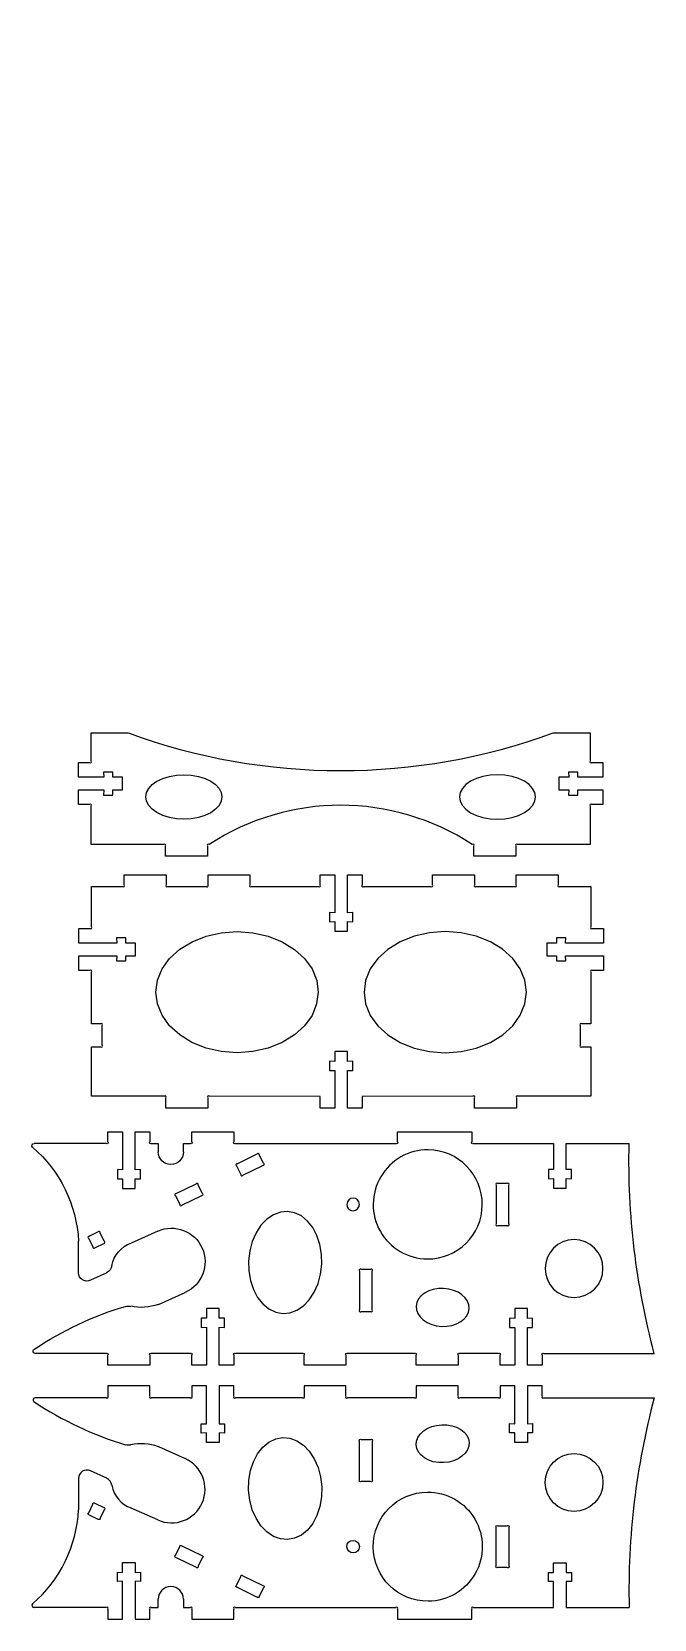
# Model space of a CAD drawing. Extents: x 93 to 242, y 41 to 419.
import ezdxf

# ---------------------------------------------------------------- set-up
doc = ezdxf.new("R2010")
doc.units = 0
doc.layers.get('0').update_dxf_attribs({"linetype": 'CONTINUOUS'})
doc.layers.add('CUT', color=7, linetype='CONTINUOUS')

# ---------------------------------------------------------------- blocks, each defined once
blk = doc.blocks.new('SIDE')
at = {"layer": 'CUT', "color": 5}
for p, q in [((1484.1, -135.84), (1474.1, -135.84)), ((1474.1, -135.84), (1474.1, -138.26)), ((1484.1, -138.26), (1484.1, -135.84)), ((1497.6, -135.84), (1494.1, -135.84)), ((1494.1, -135.84), (1494.1, -138.26)), ((1497.6, -144.84), (1497.6, -135.84)), ((1504.1, -135.84), (1500.6, -135.84)), ((1500.6, -135.84), (1500.6, -144.88)), ((1504.1, -138.26), (1504.1, -135.84)), ((1530.85, -135.84), (1520.85, -135.84)), ((1520.85, -135.84), (1520.85, -138.26)), ((1530.85, -138.26), (1530.85, -135.84)), ((1557.6, -135.84), (1547.6, -135.84)), ((1547.6, -135.84), (1547.6, -138.26)), ((1557.6, -138.26), (1557.6, -135.84)), ((1571.1, -135.84), (1567.6, -135.84)), ((1567.6, -135.84), (1567.6, -138.26)), ((1571.1, -144.84), (1571.1, -135.84)), ((1577.6, -135.84), (1574.1, -135.84)), ((1574.1, -135.84), (1574.1, -144.84)), ((1577.6, -138.26), (1577.6, -135.84)), ((1473.71, -138.64), (1456.75, -138.64)), ((1493.71, -138.64), (1484.48, -138.64)), ((1520.46, -138.64), (1504.48, -138.64)), ((1547.21, -138.64), (1531.23, -138.64)), ((1567.21, -138.64), (1557.98, -138.64)), ((1496.35, -147.06), (1496.35, -144.84)), ((1496.35, -144.84), (1497.6, -144.88)), ((1497.6, -147.02), (1496.35, -147.06)), ((1497.6, -144.88), (1497.6, -144.84)), ((1497.6, -149.34), (1497.6, -147.02)), ((1500.6, -144.88), (1501.85, -144.84)), ((1501.85, -147.06), (1500.6, -147.02)), ((1500.6, -147.02), (1500.6, -149.34)), ((1501.85, -144.84), (1501.85, -147.06)), ((1569.85, -147.02), (1569.85, -144.8)), ((1569.85, -144.8), (1571.1, -144.84)), ((1571.1, -146.98), (1569.85, -147.02)), ((1571.1, -144.84), (1571.1, -144.84)), ((1571.1, -149.3), (1571.1, -146.98)), ((1574.1, -144.84), (1575.35, -144.8)), ((1575.35, -147.02), (1574.1, -146.98)), ((1574.1, -146.98), (1574.1, -149.3)), ((1575.35, -144.8), (1575.35, -147.02)), ((1486.12, -150.31), (1492.51, -153.16)), ((1500.6, -149.34), (1497.6, -149.34)), ((1574.1, -149.3), (1571.1, -149.3)), ((1467.1, -157.87), (1467.1, -165.34)), ((1473.8, -157.8), (1469.92, -156.05)), ((1467.1, -165.34), (1467.1, -165.39)), ((1486, -167.78), (1479.61, -164.93)), ((1476.35, -182.44), (1476.35, -180.22)), ((1476.35, -180.22), (1477.6, -180.26)), ((1477.6, -180.26), (1477.6, -177.94)), ((1477.6, -177.94), (1480.6, -177.94)), ((1480.6, -177.94), (1480.6, -180.26)), ((1480.6, -180.26), (1481.85, -180.22)), ((1481.85, -180.22), (1481.85, -182.44)), ((1579.1, -182.48), (1579.1, -180.26)), ((1579.1, -180.26), (1580.35, -180.3)), ((1580.35, -180.3), (1580.35, -177.98)), ((1580.35, -177.98), (1583.35, -177.98)), ((1583.35, -177.98), (1583.35, -180.3)), ((1583.35, -180.3), (1584.6, -180.26)), ((1584.6, -180.26), (1584.6, -182.48)), ((1477.6, -182.4), (1476.35, -182.44)), ((1477.6, -191.44), (1477.6, -182.4)), ((1481.85, -182.44), (1480.6, -182.4)), ((1480.6, -182.4), (1480.6, -191.44)), ((1580.35, -182.44), (1579.1, -182.48)), ((1580.35, -188.64), (1580.35, -182.44)), ((1584.6, -182.48), (1583.35, -182.44)), ((1583.35, -182.44), (1583.35, -188.64)), ((1473.71, -188.64), (1456.48, -188.64)), ((1474.1, -189.03), (1474.1, -191.44)), ((1484.1, -191.44), (1484.1, -189.03)), ((1484.48, -188.64), (1486.1, -188.64)), ((1486.1, -188.64), (1486.1, -186.64)), ((1492.1, -186.64), (1492.1, -188.64)), ((1492.1, -188.64), (1493.71, -188.64)), ((1494.1, -189.03), (1494.1, -191.44)), ((1504.1, -191.44), (1504.1, -189.03)), ((1504.48, -188.64), (1512.6, -188.64)), ((1512.6, -188.64), (1515, -188.64)), ((1515, -188.64), (1542.71, -188.64)), ((1543.1, -189.03), (1543.1, -191.44)), ((1560.85, -191.44), (1560.85, -189.03)), ((1561.23, -188.64), (1580.35, -188.64)), ((1583.35, -188.64), (1588.35, -188.64)), ((1588.35, -188.64), (1598.35, -188.64)), ((1474.1, -191.44), (1477.6, -191.44)), ((1480.6, -191.44), (1484.1, -191.44)), ((1494.1, -191.44), (1504.1, -191.44)), ((1543.1, -191.44), (1560.85, -191.44))]:
    blk.add_line(p, q, dxfattribs=at)
at = {"layer": 'CUT', "color": 1}
for p, q in [((1470.99, -163.79), (1473.09, -164.82)), ((1469.63, -166.56), (1471.73, -167.59)), ((1491.69, -173.94), (1496.49, -176.28)), ((1490.34, -176.7), (1495.13, -179.05)), ((1506.25, -181.07), (1511.05, -183.42)), ((1504.9, -183.83), (1509.69, -186.18))]:
    blk.add_line(p, q, dxfattribs=at)
at = {"layer": 'CUT', "color": 5}
blk.add_lwpolyline([(1577.98, -138.64), (1604.34, -138.64, 0.070631), (1598.35, -188.64)], format="xyb", dxfattribs=at)
at = {"layer": 'CUT', "color": 1}
for points in [[(1547.59, -149.9), (1547.67, -149.01), (1547.99, -148.14), (1548.53, -147.34), (1549.28, -146.61), (1550.21, -146.01), (1551.28, -145.54), (1552.45, -145.23), (1553.68, -145.08), (1554.91, -145.11), (1556.11, -145.31), (1557.21, -145.68), (1558.2, -146.2), (1559.01, -146.85), (1559.63, -147.6), (1560.03, -148.43), (1560.19, -149.31), (1560.11, -150.19), (1559.79, -151.06), (1559.25, -151.87), (1558.5, -152.59), (1557.57, -153.19), (1556.5, -153.66), (1555.33, -153.97), (1554.1, -154.12), (1552.87, -154.09), (1551.67, -153.89), (1550.56, -153.52), (1549.58, -153), (1548.77, -152.36), (1548.15, -151.6), (1547.75, -150.77)], [(1516.92, -172.46), (1515.21, -172.3), (1513.54, -171.69), (1511.98, -170.64), (1510.59, -169.19), (1509.42, -167.39), (1508.52, -165.33), (1507.92, -163.07), (1507.64, -160.71), (1507.69, -158.33), (1508.08, -156.03), (1508.79, -153.89), (1509.79, -151.99), (1511.04, -150.42), (1512.49, -149.23), (1514.09, -148.46), (1515.78, -148.15), (1517.49, -148.3), (1519.16, -148.91), (1520.72, -149.97), (1522.11, -151.42), (1523.28, -153.21), (1524.19, -155.27), (1524.79, -157.53), (1525.07, -159.89), (1525.01, -162.27), (1524.62, -164.58), (1523.92, -166.71), (1522.92, -168.61), (1521.67, -170.18), (1520.22, -171.38), (1518.61, -172.14)]]:
    blk.add_lwpolyline(points, close=True, dxfattribs=at)
for points in [[(1536.72, -158.64), (1534.48, -158.64, -1), (1534.1, -158.26), (1534.1, -149.02, -1), (1534.48, -148.64), (1536.72, -148.64, -1), (1537.1, -149.02), (1537.1, -158.26, -1)], [(1585.22, -165.74, -1), (1585.22, -151.95, -1)], [(1550.25, -161.14, -1), (1550.44, -187.14, -1)], [(1566.65, -178.76), (1566.65, -169.52, -1), (1567.03, -169.14), (1569.27, -169.14, -1), (1569.65, -169.52), (1569.65, -178.76, -1), (1569.27, -179.14), (1567.03, -179.14, -1)], [(1532.54, -172.64, -1), (1532.56, -175.64, -1)]]:
    blk.add_lwpolyline(points, format="xyb", close=True, dxfattribs=at)
for points in [[(1469.63, -166.56, -0.886376), (1469.52, -166.04), (1470.51, -164.03, -0.886376), (1470.99, -163.79, -0.060234)], [(1473.09, -164.82, -0.886376), (1473.2, -165.35), (1472.22, -167.36, -0.886376), (1471.73, -167.59, -0.060234)], [(1490.34, -176.7, -0.886376), (1490.23, -176.18), (1491.21, -174.17, -0.886376), (1491.69, -173.94, -0.060234)], [(1496.49, -176.28, -0.886376), (1496.6, -176.81), (1495.61, -178.82, -0.886376), (1495.13, -179.05, -0.060234)], [(1504.9, -183.83, -0.886376), (1504.78, -183.31), (1505.77, -181.3, -0.886376), (1506.25, -181.07, -0.060234)], [(1511.05, -183.42, -0.886376), (1511.16, -183.94), (1510.17, -185.95, -0.886376), (1509.69, -186.18, -0.060234)]]:
    blk.add_lwpolyline(points, format="xyb", dxfattribs=at)
at = {"layer": 'CUT', "color": 5}
for centre, radius, start, end in [((1456.75, -139.14), 0.5, 90, 236.0261), ((1500.86, -73.68), 79.44, 236.0261, 253.4772), ((1473.91, -138.45), 0.27, 225, 45), ((1484.29, -138.45), 0.27, 135, 315), ((1493.91, -138.45), 0.27, 225, 45), ((1504.29, -138.45), 0.27, 135, 315), ((1520.66, -138.45), 0.27, 225, 45), ((1531.04, -138.45), 0.27, 135, 315), ((1547.41, -138.45), 0.27, 225, 45), ((1557.79, -138.45), 0.27, 135, 315), ((1567.41, -138.45), 0.27, 225, 45), ((1577.79, -138.45), 0.27, 135, 315), ((1478.94, -145.1), 4.78, 261.9659, 276.9339), ((1482.01, -161.7), 12.1, 70.152, 101.8652), ((1489.26, -160.47), 8, 245.989, 65.989), ((1469.1, -157.87), 2, 65.6938, 180), ((1472.66, -159.94), 2.42, 10.0071, 61.9981), ((1481.93, -158.34), 6.98, 189.7158, 250.5705), ((1435.15, -163.63), 32, 311.0226, 356.8383), ((1489.1, -186.64), 3, 0, 180), ((1456.48, -188.14), 0.5, 131.0226, 270), ((1473.91, -188.83), 0.27, 315, 135), ((1484.29, -188.83), 0.27, 45, 225), ((1493.91, -188.83), 0.27, 315, 135), ((1504.29, -188.83), 0.27, 44.9922, 224.9922), ((1542.91, -188.83), 0.27, 315, 135), ((1561.04, -188.83), 0.27, 45, 225)]:
    blk.add_arc(centre, radius, start, end, dxfattribs=at)

msp = doc.modelspace()

# ---------------------------------------------------------------- linework, layer by layer
at = {"layer": 'CUT', "color": 5}
for p, q in [((125.66, 215.55), (134.89, 215.55)), ((145.66, 215.54), (161.64, 215.54)), ((172.4, 215.54), (188.39, 215.54)), ((199.15, 215.55), (208.39, 215.55)), ((110.01, 177.69), (110.01, 182.42)), ((224.03, 182.42), (224.03, 177.69))]:
    msp.add_line(p, q, dxfattribs=at)
for points in [[(107.41, 245.46), (107.41, 252.15), (116.28, 252.15)], [(217.53, 252.15), (226.4, 252.15), (226.4, 245.46)], [(110.41, 238.58), (110.37, 237.33), (112.59, 237.33), (112.55, 238.58), (114.87, 238.58), (114.87, 241.58), (112.55, 241.58), (112.59, 242.83), (110.37, 242.83), (110.41, 241.58), (104.41, 241.58), (104.41, 245.08), (107.02, 245.08)], [(226.79, 245.08), (229.4, 245.08), (229.4, 241.58), (223.4, 241.58), (223.44, 242.83), (221.22, 242.83), (221.26, 241.58), (218.94, 241.58), (218.94, 238.58), (221.26, 238.58), (221.22, 237.33), (223.44, 237.33), (223.4, 238.58), (229.4, 238.58), (229.4, 235.08), (226.79, 235.08)], [(107.02, 235.08), (104.41, 235.08), (104.41, 238.58), (110.41, 238.58)], [(124.77, 225.58), (107.41, 225.58), (107.41, 234.7)], [(226.4, 234.7), (226.4, 225.58), (209.04, 225.58)], [(135.16, 225.2), (135.16, 222.78), (125.16, 222.78), (125.16, 225.2)], [(208.66, 225.2), (208.66, 222.78), (198.66, 222.78), (198.66, 225.2)], [(115.28, 215.94), (115.28, 218.35), (125.28, 218.35), (125.28, 215.93)], [(135.28, 215.93), (135.28, 218.35), (145.28, 218.34), (145.28, 215.92)], [(162.03, 215.92), (162.03, 218.34), (165.53, 218.33), (165.52, 209.24), (164.27, 209.37), (164.27, 207.15), (165.52, 207.19), (165.52, 204.87), (167.02, 204.87), (168.52, 204.87), (168.52, 207.19), (169.77, 207.15), (169.77, 209.37), (168.52, 209.24), (168.52, 218.33), (172.02, 218.34), (172.02, 215.92)], [(188.77, 215.92), (188.77, 218.34), (198.77, 218.35), (198.77, 215.93)], [(208.77, 215.93), (208.77, 218.35), (218.77, 218.35), (218.77, 215.94)], [(107.52, 205.94), (107.53, 215.56), (114.89, 215.56)], [(219.15, 215.56), (226.52, 215.56), (226.52, 205.94)], [(107.14, 195.56), (104.52, 195.56), (104.52, 199.06), (113.52, 199.06), (113.48, 197.81), (115.7, 197.81), (115.66, 199.06), (117.98, 199.05), (117.98, 202.05), (115.66, 202.06), (115.7, 203.31), (113.48, 203.31), (113.52, 202.06), (104.52, 202.06), (104.52, 205.56), (107.14, 205.56)], [(226.9, 205.56), (229.52, 205.56), (229.52, 202.06), (220.52, 202.06), (220.56, 203.31), (218.34, 203.31), (218.38, 202.06), (216.06, 202.05), (216.06, 199.05), (218.38, 199.06), (218.34, 197.81), (220.56, 197.81), (220.52, 199.06), (229.52, 199.06), (229.52, 195.56), (226.91, 195.56)], [(109.63, 182.81), (107.51, 182.81), (107.52, 195.18)], [(226.52, 195.18), (226.53, 182.81), (224.41, 182.81)], [(124.87, 165.55), (115.26, 165.56), (107.51, 165.56), (107.51, 177.31), (109.63, 177.31)], [(198.41, 165.55), (172.04, 165.54), (172.04, 162.74), (168.54, 162.73), (168.54, 171.73), (169.79, 171.7), (169.78, 173.92), (168.53, 173.87), (168.52, 176.19), (167.02, 176.19), (165.52, 176.19), (165.51, 173.87), (164.26, 173.92), (164.26, 171.7), (165.51, 171.73), (165.5, 162.73), (162, 162.74), (162.01, 165.54), (135.64, 165.55)], [(224.41, 177.31), (226.53, 177.31), (226.54, 165.56), (218.79, 165.56), (209.17, 165.55)], [(135.26, 165.16), (135.25, 162.75), (125.25, 162.75), (125.26, 165.17)], [(208.79, 165.17), (208.79, 162.75), (198.79, 162.75), (198.79, 165.16)]]:
    msp.add_lwpolyline(points, dxfattribs=at)
at = {"layer": 'CUT', "color": 1}
for points in [[(120.46, 236.89), (120.63, 237.93), (121.15, 238.92), (121.98, 239.84), (123.11, 240.64), (124.49, 241.3), (126.06, 241.79), (127.76, 242.09), (129.53, 242.19), (131.3, 242.09), (133, 241.79), (134.57, 241.3), (135.94, 240.64), (137.07, 239.84), (137.91, 238.92), (138.42, 237.93), (138.6, 236.89), (138.42, 235.86), (137.91, 234.86), (137.07, 233.95), (135.94, 233.14), (134.56, 232.49), (133, 232), (131.3, 231.69), (129.53, 231.59), (127.76, 231.69), (126.06, 232), (124.49, 232.49), (123.11, 233.15), (121.98, 233.95), (121.15, 234.86), (120.63, 235.86)], [(212.67, 238.92), (211.83, 239.84), (210.7, 240.64), (209.33, 241.3), (207.76, 241.79), (206.06, 242.09), (204.29, 242.19), (202.52, 242.09), (200.82, 241.79), (199.25, 241.3), (197.87, 240.64), (196.75, 239.84), (195.91, 238.92), (195.39, 237.93), (195.22, 236.89), (195.39, 235.86), (195.91, 234.86), (196.75, 233.95), (197.87, 233.14), (199.25, 232.49), (200.82, 232), (202.52, 231.69), (204.29, 231.59), (206.06, 231.69), (207.76, 232), (209.33, 232.49), (210.7, 233.15), (211.83, 233.95), (212.67, 234.86), (213.18, 235.86), (213.36, 236.89), (213.18, 237.93)], [(124.34, 195.9), (126.13, 198.4), (128.53, 200.59), (131.47, 202.38), (134.81, 203.71), (138.44, 204.53), (142.22, 204.81), (145.99, 204.53), (149.62, 203.71), (152.96, 202.37), (155.89, 200.57), (158.3, 198.39), (160.09, 195.89), (161.19, 193.18), (161.56, 190.36), (161.18, 187.55), (160.08, 184.84), (158.29, 182.35), (155.89, 180.16), (152.95, 178.36), (149.61, 177.03), (145.98, 176.21), (142.2, 175.94), (138.43, 176.22), (134.8, 177.04), (131.46, 178.37), (128.53, 180.17), (126.12, 182.36), (124.33, 184.86), (123.23, 187.56), (122.86, 190.38), (123.24, 193.2)], [(209.7, 195.9), (207.92, 198.4), (205.51, 200.59), (202.58, 202.38), (199.23, 203.71), (195.6, 204.53), (191.83, 204.81), (188.05, 204.53), (184.42, 203.71), (181.08, 202.37), (178.15, 200.57), (175.74, 198.39), (173.96, 195.89), (172.86, 193.18), (172.49, 190.36), (172.86, 187.55), (173.96, 184.84), (175.75, 182.35), (178.16, 180.16), (181.09, 178.36), (184.44, 177.03), (188.07, 176.21), (191.84, 175.94), (195.61, 176.22), (199.24, 177.04), (202.59, 178.37), (205.52, 180.17), (207.92, 182.36), (209.71, 184.86), (210.81, 187.56), (211.18, 190.38), (210.81, 193.2)]]:
    msp.add_lwpolyline(points, close=True, dxfattribs=at)
at = {"layer": 'CUT', "color": 5}
for points in [[(226.4, 245.46, 1), (226.79, 245.08, 0.000005), (226.79, 245.08)], [(226.79, 235.08, 1), (226.4, 234.7, 0.000013), (226.4, 234.7)], [(134.89, 215.55, 1), (135.28, 215.93, 0.000001), (135.28, 215.93)], [(198.77, 215.93, 1), (199.15, 215.55, 0.000001), (199.15, 215.55)], [(107.14, 205.56, 1), (107.52, 205.94, 0.000013), (107.52, 205.94)], [(226.52, 205.94, 1), (226.9, 205.56, 0.000013), (226.9, 205.56)], [(107.52, 195.18, 1), (107.14, 195.56, 0.000005), (107.14, 195.56)], [(226.91, 195.56, 1), (226.52, 195.18, 0.000005), (226.52, 195.18)]]:
    msp.add_lwpolyline(points, format="xyb", dxfattribs=at)
at = {"layer": 'CUT'}
for centre in [(129.75, 416.23), (131.45, 284.76), (129.75, 154.99)]:
    msp.add_arc(centre, 3, 0, 0, dxfattribs=at)
at = {"layer": 'CUT', "color": 5}
for centre, radius, start, end in [((166.91, 390.4), 147.24, 249.8895, 290.1105), ((107.22, 245.27), 0.27, 224.9992, 44.9991), ((107.22, 234.89), 0.27, 314.9992, 134.9991), ((166.91, 177.51), 57.39, 56.8703, 123.1303), ((124.97, 225.39), 0.27, 315.0506, 134.8488), ((135.35, 225.39), 0.27, 45.0001, 225), ((198.47, 225.39), 0.27, 315.0001, 135), ((208.85, 225.39), 0.27, 45.0087, 224.9972), ((115.09, 215.75), 0.27, 224.985, 44.9735), ((125.47, 215.74), 0.27, 134.9764, 314.9763), ((145.47, 215.73), 0.27, 134.9764, 314.9763), ((161.84, 215.73), 0.27, 224.9763, 44.9763), ((172.21, 215.73), 0.27, 135.0237, 315.0237), ((188.58, 215.73), 0.27, 225.0237, 45.0236), ((208.58, 215.74), 0.27, 225.0237, 45.0236), ((218.96, 215.75), 0.27, 135.0265, 315.015), ((109.82, 182.61), 0.27, 314.9773, 134.9772), ((224.22, 182.61), 0.27, 45.0228, 225.0227), ((109.82, 177.5), 0.27, 224.9773, 44.9772), ((224.22, 177.5), 0.27, 135.0228, 315.0227), ((125.06, 165.36), 0.27, 314.9764, 134.9763), ((135.45, 165.36), 0.27, 44.9763, 224.9763), ((198.6, 165.36), 0.27, 315.0237, 135.0237), ((208.98, 165.36), 0.27, 45.0237, 225.0236)]:
    msp.add_arc(centre, radius, start, end, dxfattribs=at)

# ---------------------------------------------------------------- block references
at = {"linetype": 'BYBLOCK', "xscale": -1, "rotation": 180}
msp.add_blockref('SIDE', (-1362.68, -34.35), dxfattribs=at)
at = {"linetype": 'BYBLOCK'}
msp.add_blockref('SIDE', (-1362.68, 232.37), dxfattribs=at)

doc.saveas('drawing.dxf')
